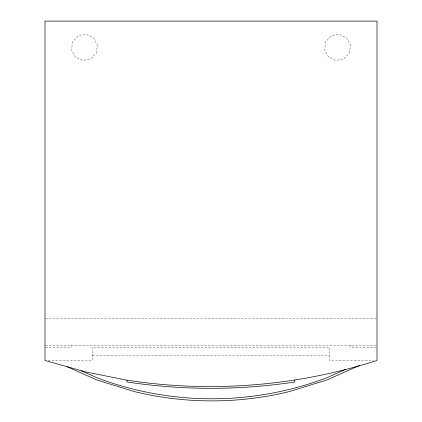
<?xml version="1.0" encoding="UTF-8"?>
<svg xmlns="http://www.w3.org/2000/svg" width="422" height="422" viewBox="0 0 422 422"><rect width="100%" height="100%" fill="white"/><g stroke="black" fill="none" stroke-linecap="round" stroke-linejoin="round"><path stroke-width="0.32" stroke-dasharray="2.11 1.58" d="M45.655 318.383L376.345 318.383M45.655 345.217L376.345 345.217M45.65 347.322L71.302 347.322L71.302 345.217M376.35 347.322L350.698 347.322L350.698 345.217M92.349 355.218L329.651 355.218M48.282 360.478L92.349 360.478L92.349 347.322L329.651 347.322L329.651 360.478L373.718 360.478M72.695 41.52L71.482 49.559L75.221 56.775L82.49 60.415L90.514 59.085L96.221 53.293L97.435 45.259L93.689 38.038L86.42 34.404L78.402 35.733L72.695 41.52M325.779 41.52L324.565 49.559L328.311 56.775L335.58 60.415L343.598 59.085L349.305 53.293L350.518 45.259L346.778 38.038L339.51 34.404L331.486 35.733L325.779 41.52"/><path stroke-width="0.63" d="M345.56 369.35L326.464 377.896A324.761 324.761 0 0 1 97.255 377.896L81.093 370.669M359.507 365.415L327.208 379.869L289.698 391.495A326.871 326.871 0 0 1 134.022 391.495L96.511 379.869L67.145 366.729M126.959 380.169C210.404 393.098 296.619 386.309 377.004 360.478L377.004 21.1L44.996 21.1L44.996 360.478L85.592 371.935L126.959 380.169L126.959 381.968C182.536 390.419 239.232 390.445 294.809 382L294.809 380.196"/></g></svg>
